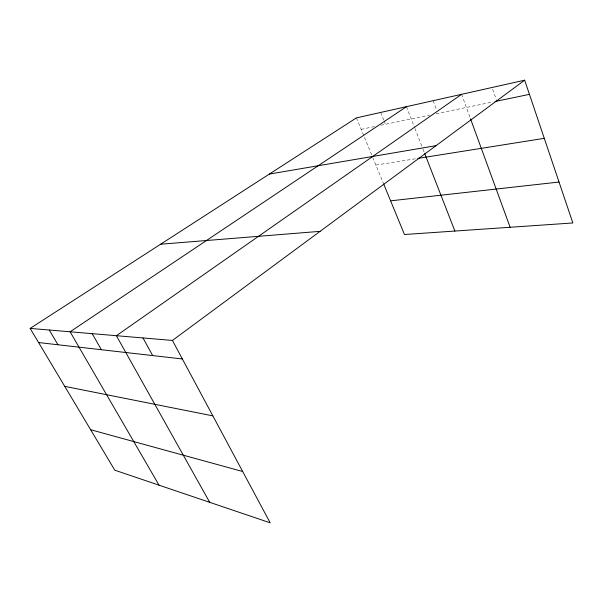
<?xml version="1.0" encoding="UTF-8"?>
<svg xmlns="http://www.w3.org/2000/svg" width="603" height="603" viewBox="0 0 603 603"><rect width="100%" height="100%" fill="white"/><g stroke="black" fill="none" stroke-linecap="round" stroke-linejoin="round"><path stroke-width="0.45" stroke-dasharray="3.02 2.26" d="M361.167 129.336L374.636 126.532M380.923 125.228L429.63 115.105M436.075 113.763L492.214 102.095M375.888 165.079L416.846 158.574M356.448 117.871L372.383 156.569M372.729 157.421L383.244 182.958M380.666 112.452L383.719 120.065M384.058 120.909L385.415 124.293M406.452 106.671L414.6 127.61M414.939 128.477L422.711 148.428M423.05 149.295L424.399 152.77M433.127 100.701L436.64 110.002M461.589 94.324L470.513 118.768M492.628 89.206L496.224 99.435"/><path stroke-width="0.9" d="M172.428 340.439L270.174 522.809L114.789 470.189L30.15 328.409L172.428 340.439L524.663 80.191L572.85 222.967L404.47 234.514L383.591 183.802M461.589 94.324L116.387 335.698L209.716 502.337M406.452 106.671L70.099 331.786L159.049 485.181M30.15 328.409L356.448 117.871L524.663 80.191M494.98 101.515L529.442 94.354M269.36 174.063L436.059 145.655M417.773 158.431L544.283 138.336M390.601 200.829L559.034 182.038M160.632 244.223L320.087 231.341M38.592 342.549L182.355 358.966M64.747 386.365L212.859 415.874M90.631 429.728L242.677 471.508M49.265 330.022L57.941 344.758M92.191 333.655L101.349 349.717M143.001 337.951L152.672 355.574M424.738 153.637L454.888 231.055M470.513 118.768L510.123 227.271"/></g></svg>
